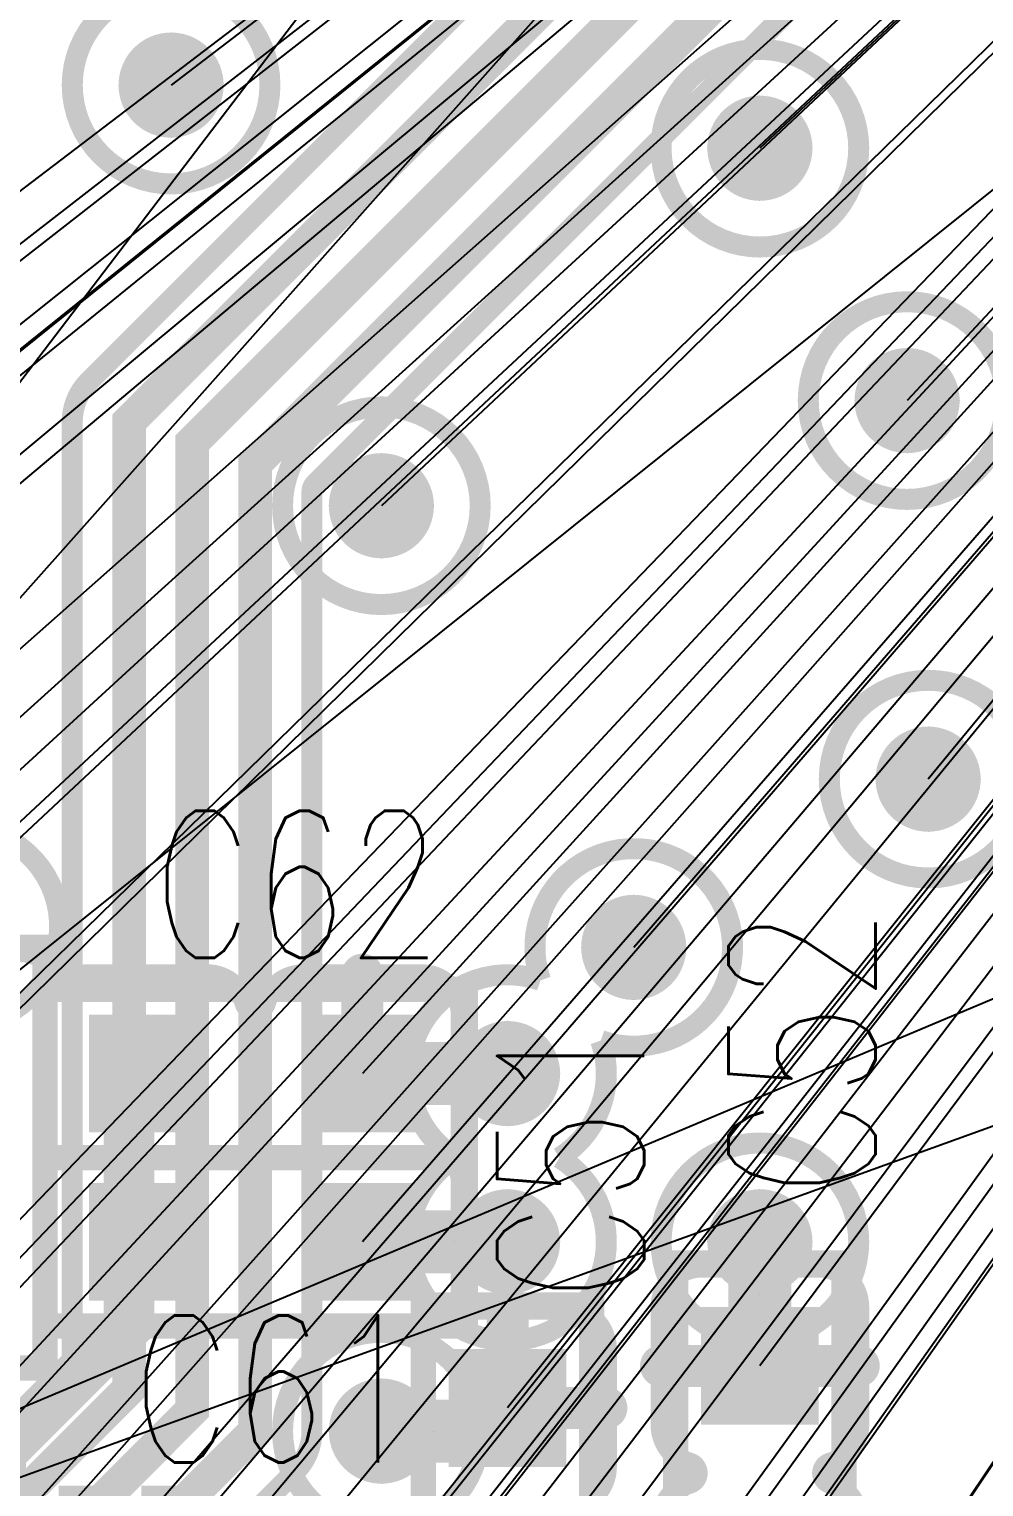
# Model space of a CAD drawing. Extents: x -1.33 to 3.2, y -3.63 to 2.02.
# Drawn here: x -0.6037 to -0.3768, y 0.6718 to 1.0183 of the extents above; entities that cross this region are included whole.
import ezdxf
from ezdxf.enums import TextEntityAlignment as Align

# ---------------------------------------------------------------- set-up
doc = ezdxf.new("R2010")
doc.units = 0
for name, pattern in [('SIG_0', [2, 1, 1]), ('SIG_38', [2, 1, 1]), ('SIG_39', [2, 1, 1]), ('SIG_41', [2, 1, 1]), ('SIG_52', [2, 1, 1]), ('SIG_58', [2, 1, 1])]:
    doc.linetypes.add(name, pattern=pattern)
for name, color, linetype in [('ATTRIBUTE_123', 255, 'CONTINUOUS'), ('DRIL_NPLTE_THRU_01', 16, 'CONTINUOUS'), ('DRIL_NPLTE_THRU_02', 106, 'CONTINUOUS'), ('DRIL_NPLTE_THRU_03', 255, 'CONTINUOUS'), ('DRIL_NPLTE_THRU_04', 176, 'CONTINUOUS'), ('DRIL_PLTE_THRU_01', 16, 'CONTINUOUS'), ('DRIL_PLTE_THRU_02', 106, 'CONTINUOUS'), ('DRIL_PLTE_THRU_03', 255, 'CONTINUOUS'), ('DRIL_PLTE_THRU_04', 176, 'CONTINUOUS'), ('DRIL_SYMBOL', 254, 'CONTINUOUS'), ('LINK_00', 254, 'CONTINUOUS'), ('PADS_BOT', 5, 'CONTINUOUS'), ('PADS_INNER', 1, 'CONTINUOUS'), ('PADS_TOP', 1, 'CONTINUOUS'), ('PART_NAME_123', 255, 'CONTINUOUS'), ('PART_TOP_2DLINE_123', 255, 'CONTINUOUS'), ('POUR_PADTHERM_01', 1, 'CONTINUOUS'), ('POUR_VIATHERM_01', 1, 'CONTINUOUS'), ('POUR_VIATHERM_02', 112, 'CONTINUOUS'), ('POUR_VIATHERM_04', 5, 'CONTINUOUS'), ('POUR_VOID_01', 1, 'CONTINUOUS'), ('POUR_VOID_03', 222, 'CONTINUOUS'), ('POUR_VOID_04', 5, 'CONTINUOUS'), ('TRACE_01', 1, 'CONTINUOUS'), ('TRACE_04', 5, 'CONTINUOUS'), ('VIAPTS', 34, 'CONTINUOUS')]:
    doc.layers.add(name, color=color, linetype=linetype)
doc.styles.add('W0$005', font='simplex', dxfattribs={"width": 0.75})

# ---------------------------------------------------------------- blocks, each defined once
blk = doc.blocks.new('POUR_VOID_691')
at = {"layer": 'POUR_VOID_01', "const_width": 0.005}
for points in [[(-17.574, -17.101), (-17.546, -17.101, -0.29089), (-17.5374, -17.10647, 0.429032), (-17.53396, -17.10761, -0.122815), (-17.5295, -17.1065), (-17.5015, -17.1065, -0.331681), (-17.4924, -17.11329, 0.745359), (-17.4876, -17.11329, -0.331681), (-17.4785, -17.1065), (-17.4505, -17.1065, -0.414214), (-17.441, -17.116), (-17.441, -17.144, -0.13165), (-17.44227, -17.14875, 0.267944), (-17.44227, -17.15125, -0.13165), (-17.441, -17.156), (-17.441, -17.1835, 0.414214), (-17.4385, -17.186), (-17.416, -17.186, -0.414214), (-17.4065, -17.1955), (-17.4065, -17.2235, -0.185978), (-17.40896, -17.22987, 0.760359), (-17.40638, -17.23394, -0.128679)], [(-17.39248, -17.23221, -0.205913), (-17.38671, -17.2274, 0.745359), (-17.38671, -17.2226, -0.331681), (-17.3935, -17.2135), (-17.3935, -17.1855, -0.414214), (-17.384, -17.176), (-17.356, -17.176, -0.414214), (-17.3465, -17.1855), (-17.3465, -17.2135, -0.331681), (-17.35329, -17.2226, 0.745359), (-17.35329, -17.2274, -0.331681), (-17.3465, -17.2365)]]:
    blk.add_lwpolyline(points, format="xyb", dxfattribs=at)
blk = doc.blocks.new('POUR_OUTLINE_677')
blk.add_blockref('POUR_VOID_691', (0, 0))
blk = doc.blocks.new('POUR_PADTHERM_815')
at = {"layer": 'POUR_PADTHERM_01', "const_width": 0.005}
for points in [[(-17.467, -17.1065), (-17.467, -17.116, 1), (-17.462, -17.116), (-17.462, -17.1065, 1), (-17.467, -17.1065)], [(-17.441, -17.1275), (-17.4645, -17.1275, 1), (-17.4645, -17.1325), (-17.441, -17.1325, 1), (-17.441, -17.1275)]]:
    blk.add_lwpolyline(points, format="xyb", dxfattribs=at)
blk = doc.blocks.new('POUR_VIATHERM_877')
at = {"layer": 'POUR_VIATHERM_01'}
for points in [[(-17.33, -17.0475), (-17.33, -17.0475)], [(-17.3425, -17.06), (-17.3425, -17.06)], [(-17.3175, -17.06), (-17.3175, -17.06)], [(-17.33, -17.0725), (-17.33, -17.0725)]]:
    blk.add_lwpolyline(points, dxfattribs=at)
blk = doc.blocks.new('POUR_VIATHERM_887')
at = {"layer": 'POUR_VIATHERM_01'}
for points in [[(-17.4, -17.0875), (-17.4, -17.0875)], [(-17.4125, -17.1), (-17.4125, -17.1)], [(-17.3875, -17.1), (-17.3875, -17.1)], [(-17.4, -17.1125), (-17.4, -17.1125)]]:
    blk.add_lwpolyline(points, dxfattribs=at)
blk = doc.blocks.new('POUR_PADTHERM_895')
at = {"layer": 'POUR_PADTHERM_01', "const_width": 0.005}
blk.add_lwpolyline([(-17.441, -17.1675), (-17.4645, -17.1675, 1), (-17.4645, -17.1725), (-17.441, -17.1725, 1), (-17.441, -17.1675)], format="xyb", dxfattribs=at)
blk = doc.blocks.new('POUR_VIATHERM_913')
at = {"layer": 'POUR_VIATHERM_01'}
for points in [[(-17.43, -17.1175), (-17.43, -17.1175)], [(-17.4425, -17.13), (-17.4425, -17.13)], [(-17.4175, -17.13), (-17.4175, -17.13)], [(-17.43, -17.1425), (-17.43, -17.1425)]]:
    blk.add_lwpolyline(points, dxfattribs=at)
blk = doc.blocks.new('POUR_VIATHERM_918')
at = {"layer": 'POUR_VIATHERM_01'}
for points in [[(-17.43, -17.1575), (-17.43, -17.1575)], [(-17.4425, -17.17), (-17.4425, -17.17)], [(-17.4175, -17.17), (-17.4175, -17.17)], [(-17.43, -17.1825), (-17.43, -17.1825)]]:
    blk.add_lwpolyline(points, dxfattribs=at)
blk = doc.blocks.new('POUR_PADTHERM_924')
at = {"layer": 'POUR_PADTHERM_01', "const_width": 0.005}
for points in [[(-17.3725, -17.176), (-17.3725, -17.1995, 1), (-17.3675, -17.1995), (-17.3675, -17.176, 1), (-17.3725, -17.176)], [(-17.3935, -17.202), (-17.384, -17.202, 1), (-17.384, -17.197), (-17.3935, -17.197, 1), (-17.3935, -17.202)], [(-17.3465, -17.197), (-17.356, -17.197, 1), (-17.356, -17.202), (-17.3465, -17.202, 1), (-17.3465, -17.197)]]:
    blk.add_lwpolyline(points, format="xyb", dxfattribs=at)
blk = doc.blocks.new('POUR_VIATHERM_925')
at = {"layer": 'POUR_VIATHERM_01'}
for points in [[(-17.37, -17.1575), (-17.37, -17.1575)], [(-17.3825, -17.17), (-17.3825, -17.17)], [(-17.3575, -17.17), (-17.3575, -17.17)]]:
    blk.add_lwpolyline(points, dxfattribs=at)
blk = doc.blocks.new('POUR_PADTHERM_958')
at = {"layer": 'POUR_PADTHERM_01', "const_width": 0.005}
for points in [[(-17.4325, -17.186), (-17.4325, -17.2095, 1), (-17.4275, -17.2095), (-17.4275, -17.186, 1), (-17.4325, -17.186)], [(-17.4065, -17.207), (-17.416, -17.207, 1), (-17.416, -17.212), (-17.4065, -17.212, 1), (-17.4065, -17.207)]]:
    blk.add_lwpolyline(points, format="xyb", dxfattribs=at)
blk = doc.blocks.new('POUR_VIATHERM_989')
at = {"layer": 'POUR_VIATHERM_01'}
for points in [[(-17.37, -16.8975), (-17.37, -16.8975)], [(-17.3825, -16.91), (-17.3825, -16.91)], [(-17.3575, -16.91), (-17.3575, -16.91)], [(-17.37, -16.9225), (-17.37, -16.9225)]]:
    blk.add_lwpolyline(points, dxfattribs=at)
blk = doc.blocks.new('POUR_VIATHERM_1004')
at = {"layer": 'POUR_VIATHERM_01'}
for points in [[(-17.335, -16.9575), (-17.335, -16.9575)], [(-17.3475, -16.97), (-17.3475, -16.97)], [(-17.3225, -16.97), (-17.3225, -16.97)], [(-17.335, -16.9825), (-17.335, -16.9825)]]:
    blk.add_lwpolyline(points, dxfattribs=at)
blk = doc.blocks.new('POUR_VIATHERM_1069')
at = {"layer": 'POUR_VIATHERM_01'}
for points in [[(-17.46, -16.9825), (-17.46, -16.9825)], [(-17.4725, -16.995), (-17.4725, -16.995)], [(-17.4475, -16.995), (-17.4475, -16.995)], [(-17.46, -17.0075), (-17.46, -17.0075)]]:
    blk.add_lwpolyline(points, dxfattribs=at)
blk = doc.blocks.new('POUR_VIATHERM_1376')
at = {"layer": 'POUR_VIATHERM_01'}
for points in [[(-17.51, -16.8825), (-17.51, -16.8825)], [(-17.5225, -16.895), (-17.5225, -16.895)], [(-17.4975, -16.895), (-17.4975, -16.895)], [(-17.51, -16.9075), (-17.51, -16.9075)]]:
    blk.add_lwpolyline(points, dxfattribs=at)
blk = doc.blocks.new('POUR_HEADER_0')
for name in ['POUR_OUTLINE_677', 'POUR_VIATHERM_1376', 'POUR_VIATHERM_989', 'POUR_VIATHERM_1004', 'POUR_VIATHERM_1069', 'POUR_VIATHERM_877', 'POUR_VIATHERM_887', 'POUR_PADTHERM_815', 'POUR_VIATHERM_913', 'POUR_VIATHERM_918', 'POUR_VIATHERM_925', 'POUR_PADTHERM_895', 'POUR_PADTHERM_924', 'POUR_PADTHERM_958']:
    blk.add_blockref(name, (18, 18))
blk = doc.blocks.new('POUR_VOID_12')
at = {"layer": 'POUR_VOID_04', "const_width": 0.005}
for points in [[(-17.33545, -16.84955), (-17.47577, -16.98986, 0.198912), (-17.4765, -16.99163), (-17.4765, -17.215, -0.198912), (-17.48045, -17.22455), (-17.54077, -17.28486, 0.198912), (-17.5415, -17.28663), (-17.5415, -17.375, -0.198912), (-17.54545, -17.38455), (-17.59577, -17.43486, 0.198912)], [(-17.54817, -17.20775, 0.714515), (-17.54392, -17.20983), (-17.53423, -17.20014, 0.198912), (-17.5335, -17.19837), (-17.5335, -16.975, -0.198912), (-17.52955, -16.96545), (-17.40923, -16.84514, 0.198912), (-17.4085, -16.84337), (-17.4085, -16.77279, 0.529202), (-17.41192, -16.77046, -0.319036), (-17.43666, -16.76437, 0.218159), (-17.43855, -16.7635), (-17.45337, -16.7635, 0.198912), (-17.45514, -16.76423), (-17.46545, -16.77455, -0.198912), (-17.475, -16.7785), (-17.60645, -16.7785, 0.218159)]]:
    blk.add_lwpolyline(points, format="xyb", dxfattribs=at)
blk = doc.blocks.new('POUR_OUTLINE_4')
blk.add_blockref('POUR_VOID_12', (0, 0))
blk = doc.blocks.new('POUR_VIATHERM_192')
at = {"layer": 'POUR_VIATHERM_04'}
for points in [[(-17.33, -17.0475), (-17.33, -17.0475)], [(-17.3425, -17.06), (-17.3425, -17.06)], [(-17.3175, -17.06), (-17.3175, -17.06)], [(-17.33, -17.0725), (-17.33, -17.0725)]]:
    blk.add_lwpolyline(points, dxfattribs=at)
blk = doc.blocks.new('POUR_VIATHERM_199')
at = {"layer": 'POUR_VIATHERM_04'}
for points in [[(-17.4, -17.0875), (-17.4, -17.0875)], [(-17.4125, -17.1), (-17.4125, -17.1)], [(-17.3875, -17.1), (-17.3875, -17.1)], [(-17.4, -17.1125), (-17.4, -17.1125)]]:
    blk.add_lwpolyline(points, dxfattribs=at)
blk = doc.blocks.new('POUR_VIATHERM_211')
at = {"layer": 'POUR_VIATHERM_04'}
for points in [[(-17.43, -17.1175), (-17.43, -17.1175)], [(-17.4425, -17.13), (-17.4425, -17.13)], [(-17.4175, -17.13), (-17.4175, -17.13)], [(-17.43, -17.1425), (-17.43, -17.1425)]]:
    blk.add_lwpolyline(points, dxfattribs=at)
blk = doc.blocks.new('POUR_VIATHERM_216')
at = {"layer": 'POUR_VIATHERM_04'}
for points in [[(-17.43, -17.1575), (-17.43, -17.1575)], [(-17.4425, -17.17), (-17.4425, -17.17)], [(-17.4175, -17.17), (-17.4175, -17.17)], [(-17.43, -17.1825), (-17.43, -17.1825)]]:
    blk.add_lwpolyline(points, dxfattribs=at)
blk = doc.blocks.new('POUR_VIATHERM_222')
at = {"layer": 'POUR_VIATHERM_04'}
for points in [[(-17.37, -17.1575), (-17.37, -17.1575)], [(-17.3825, -17.17), (-17.3825, -17.17)], [(-17.3575, -17.17), (-17.3575, -17.17)], [(-17.37, -17.1825), (-17.37, -17.1825)]]:
    blk.add_lwpolyline(points, dxfattribs=at)
blk = doc.blocks.new('POUR_VIATHERM_244')
at = {"layer": 'POUR_VIATHERM_04'}
for points in [[(-17.46, -17.2025), (-17.46, -17.2025)], [(-17.4725, -17.215), (-17.4725, -17.215)], [(-17.4475, -17.215), (-17.4475, -17.215)], [(-17.46, -17.2275), (-17.46, -17.2275)]]:
    blk.add_lwpolyline(points, dxfattribs=at)
blk = doc.blocks.new('POUR_VIATHERM_273')
at = {"layer": 'POUR_VIATHERM_04'}
for points in [[(-17.37, -16.8975), (-17.37, -16.8975)], [(-17.3825, -16.91), (-17.3825, -16.91)], [(-17.3575, -16.91), (-17.3575, -16.91)], [(-17.37, -16.9225), (-17.37, -16.9225)]]:
    blk.add_lwpolyline(points, dxfattribs=at)
blk = doc.blocks.new('POUR_VIATHERM_289')
at = {"layer": 'POUR_VIATHERM_04'}
for points in [[(-17.335, -16.9575), (-17.335, -16.9575)], [(-17.3475, -16.97), (-17.3475, -16.97)], [(-17.3225, -16.97), (-17.3225, -16.97)], [(-17.335, -16.9825), (-17.335, -16.9825)]]:
    blk.add_lwpolyline(points, dxfattribs=at)
blk = doc.blocks.new('POUR_VIATHERM_354')
at = {"layer": 'POUR_VIATHERM_04'}
for points in [[(-17.46, -16.9825), (-17.46, -16.9825)], [(-17.4725, -16.995), (-17.4725, -16.995)], [(-17.4475, -16.995), (-17.4475, -16.995)], [(-17.46, -17.0075), (-17.46, -17.0075)]]:
    blk.add_lwpolyline(points, dxfattribs=at)
blk = doc.blocks.new('POUR_VIATHERM_661')
at = {"layer": 'POUR_VIATHERM_04'}
for points in [[(-17.51, -16.8825), (-17.51, -16.8825)], [(-17.5225, -16.895), (-17.5225, -16.895)], [(-17.4975, -16.895), (-17.4975, -16.895)], [(-17.51, -16.9075), (-17.51, -16.9075)]]:
    blk.add_lwpolyline(points, dxfattribs=at)
blk = doc.blocks.new('POUR_HEADER_1')
for name in ['POUR_OUTLINE_4', 'POUR_VIATHERM_661', 'POUR_VIATHERM_273', 'POUR_VIATHERM_289', 'POUR_VIATHERM_354', 'POUR_VIATHERM_192', 'POUR_VIATHERM_199', 'POUR_VIATHERM_211', 'POUR_VIATHERM_216', 'POUR_VIATHERM_222', 'POUR_VIATHERM_244']:
    blk.add_blockref(name, (18, 18))
blk = doc.blocks.new('POUR_VIATHERM_2132')
at = {"layer": 'POUR_VIATHERM_02'}
for points in [[(-17.33, -17.0475), (-17.33, -17.0475)], [(-17.3425, -17.06), (-17.3425, -17.06)], [(-17.3175, -17.06), (-17.3175, -17.06)], [(-17.33, -17.0725), (-17.33, -17.0725)]]:
    blk.add_lwpolyline(points, dxfattribs=at)
blk = doc.blocks.new('POUR_VIATHERM_2139')
at = {"layer": 'POUR_VIATHERM_02'}
for points in [[(-17.4, -17.0875), (-17.4, -17.0875)], [(-17.4125, -17.1), (-17.4125, -17.1)], [(-17.3875, -17.1), (-17.3875, -17.1)], [(-17.4, -17.1125), (-17.4, -17.1125)]]:
    blk.add_lwpolyline(points, dxfattribs=at)
blk = doc.blocks.new('POUR_VIATHERM_2151')
at = {"layer": 'POUR_VIATHERM_02'}
for points in [[(-17.43, -17.1175), (-17.43, -17.1175)], [(-17.4425, -17.13), (-17.4425, -17.13)], [(-17.4175, -17.13), (-17.4175, -17.13)], [(-17.43, -17.1425), (-17.43, -17.1425)]]:
    blk.add_lwpolyline(points, dxfattribs=at)
blk = doc.blocks.new('POUR_VIATHERM_2156')
at = {"layer": 'POUR_VIATHERM_02'}
for points in [[(-17.43, -17.1575), (-17.43, -17.1575)], [(-17.4425, -17.17), (-17.4425, -17.17)], [(-17.4175, -17.17), (-17.4175, -17.17)], [(-17.43, -17.1825), (-17.43, -17.1825)]]:
    blk.add_lwpolyline(points, dxfattribs=at)
blk = doc.blocks.new('POUR_VIATHERM_2162')
at = {"layer": 'POUR_VIATHERM_02'}
for points in [[(-17.37, -17.1575), (-17.37, -17.1575)], [(-17.3825, -17.17), (-17.3825, -17.17)], [(-17.3575, -17.17), (-17.3575, -17.17)], [(-17.37, -17.1825), (-17.37, -17.1825)]]:
    blk.add_lwpolyline(points, dxfattribs=at)
blk = doc.blocks.new('POUR_VIATHERM_2185')
at = {"layer": 'POUR_VIATHERM_02'}
for points in [[(-17.46, -17.2025), (-17.46, -17.2025)], [(-17.4725, -17.215), (-17.4725, -17.215)], [(-17.4475, -17.215), (-17.4475, -17.215)], [(-17.46, -17.2275), (-17.46, -17.2275)]]:
    blk.add_lwpolyline(points, dxfattribs=at)
blk = doc.blocks.new('POUR_VIATHERM_2214')
at = {"layer": 'POUR_VIATHERM_02'}
for points in [[(-17.37, -16.8975), (-17.37, -16.8975)], [(-17.3825, -16.91), (-17.3825, -16.91)], [(-17.3575, -16.91), (-17.3575, -16.91)], [(-17.37, -16.9225), (-17.37, -16.9225)]]:
    blk.add_lwpolyline(points, dxfattribs=at)
blk = doc.blocks.new('POUR_VIATHERM_2230')
at = {"layer": 'POUR_VIATHERM_02'}
for points in [[(-17.335, -16.9575), (-17.335, -16.9575)], [(-17.3475, -16.97), (-17.3475, -16.97)], [(-17.3225, -16.97), (-17.3225, -16.97)], [(-17.335, -16.9825), (-17.335, -16.9825)]]:
    blk.add_lwpolyline(points, dxfattribs=at)
blk = doc.blocks.new('POUR_VIATHERM_2295')
at = {"layer": 'POUR_VIATHERM_02'}
for points in [[(-17.46, -16.9825), (-17.46, -16.9825)], [(-17.4725, -16.995), (-17.4725, -16.995)], [(-17.4475, -16.995), (-17.4475, -16.995)], [(-17.46, -17.0075), (-17.46, -17.0075)]]:
    blk.add_lwpolyline(points, dxfattribs=at)
blk = doc.blocks.new('POUR_VIATHERM_2599')
at = {"layer": 'POUR_VIATHERM_02'}
for points in [[(-17.51, -16.8825), (-17.51, -16.8825)], [(-17.5225, -16.895), (-17.5225, -16.895)], [(-17.4975, -16.895), (-17.4975, -16.895)], [(-17.51, -16.9075), (-17.51, -16.9075)]]:
    blk.add_lwpolyline(points, dxfattribs=at)
blk = doc.blocks.new('POUR_HEADER_2')
for name in ['POUR_VIATHERM_2599', 'POUR_VIATHERM_2214', 'POUR_VIATHERM_2230', 'POUR_VIATHERM_2295', 'POUR_VIATHERM_2132', 'POUR_VIATHERM_2139', 'POUR_VIATHERM_2151', 'POUR_VIATHERM_2156', 'POUR_VIATHERM_2162', 'POUR_VIATHERM_2185']:
    blk.add_blockref(name, (18, 18))
blk = doc.blocks.new('POUR_VOID_1879')
at = {"layer": 'POUR_VOID_03', "const_width": 0.005}
blk.add_lwpolyline([(-17.5335, -16.895, 1), (-17.4865, -16.895, 1)], format="xyb", close=True, dxfattribs=at)
blk = doc.blocks.new('POUR_VOID_1874')
at = {"layer": 'POUR_VOID_03', "const_width": 0.005}
blk.add_lwpolyline([(-17.58, -17.08266, -3.525319), (-17.58, -17.10734, -3.525319)], format="xyb", close=True, dxfattribs=at)
blk = doc.blocks.new('POUR_VOID_1789')
at = {"layer": 'POUR_VOID_03', "const_width": 0.005}
blk.add_lwpolyline([(-17.4835, -16.995, 1), (-17.4365, -16.995, 1)], format="xyb", close=True, dxfattribs=at)
blk = doc.blocks.new('POUR_VOID_1784')
at = {"layer": 'POUR_VOID_03', "const_width": 0.005}
blk.add_lwpolyline([(-17.3935, -16.91, 1), (-17.3465, -16.91, 1)], format="xyb", close=True, dxfattribs=at)
blk = doc.blocks.new('POUR_VOID_1783')
at = {"layer": 'POUR_VOID_03', "const_width": 0.005}
blk.add_lwpolyline([(-17.42215, -17.10785, -4.421656), (-17.40785, -17.12215, -0.353331), (-17.41766, -17.15, -3.525319), (-17.44234, -17.15, -0.899137)], format="xyb", close=True, dxfattribs=at)
blk = doc.blocks.new('POUR_VOID_1782')
at = {"layer": 'POUR_VOID_03', "const_width": 0.005}
blk.add_lwpolyline([(-17.4835, -17.215, 1), (-17.4365, -17.215, 1)], format="xyb", close=True, dxfattribs=at)
blk = doc.blocks.new('POUR_VOID_1763')
at = {"layer": 'POUR_VOID_03', "const_width": 0.005}
blk.add_lwpolyline([(-17.3585, -16.97, 1), (-17.3115, -16.97, 1)], format="xyb", close=True, dxfattribs=at)
blk = doc.blocks.new('POUR_VOID_1762')
at = {"layer": 'POUR_VOID_03', "const_width": 0.005}
blk.add_lwpolyline([(-17.3535, -17.06, 1), (-17.3065, -17.06, 1)], format="xyb", close=True, dxfattribs=at)
blk = doc.blocks.new('POUR_VOID_1761')
at = {"layer": 'POUR_VOID_03', "const_width": 0.005}
blk.add_lwpolyline([(-17.3935, -17.17, 1), (-17.3465, -17.17, 1)], format="xyb", close=True, dxfattribs=at)
blk = doc.blocks.new('POUR_OUTLINE_1392')
for name in ['POUR_VOID_1879', 'POUR_VOID_1784', 'POUR_VOID_1763', 'POUR_VOID_1789', 'POUR_VOID_1762', 'POUR_VOID_1874', 'POUR_VOID_1783', 'POUR_VOID_1761', 'POUR_VOID_1782']:
    blk.add_blockref(name, (0, 0))
blk = doc.blocks.new('POUR_HEADER_3')
blk.add_blockref('POUR_OUTLINE_1392', (18, 15.915))
blk = doc.blocks.new('SMOOTH_0$006')
at = {"const_width": 0.003}
blk.add_lwpolyline([(-0.0015, 0, 1), (0.0015, 0, 1)], format="xyb", close=True, dxfattribs=at)
blk = doc.blocks.new('PART_BODY_TOP_24')
at = {"layer": 'PART_TOP_2DLINE_123', "const_width": 0.006}
blk.add_lwpolyline([(-0.05, -0.02), (0.05, -0.02), (0.05, 0.02), (-0.05, 0.02)], close=True, dxfattribs=at)
at = {"layer": 'PART_TOP_2DLINE_123'}
for p in [(-0.05, 0.02), (0.05, 0.02), (-0.05, -0.02), (0.05, -0.02)]:
    blk.add_blockref('SMOOTH_0$006', p, dxfattribs=at)
blk = doc.blocks.new('DRIL_HOLE_0')
blk.add_lwpolyline([(0, 0, 1), (0, 0, 1)], format="xyb", close=True)
blk = doc.blocks.new('PAD_10')
blk.add_lwpolyline([(0, 0, 1), (0, 0, 1)], format="xyb", close=True)
blk = doc.blocks.new('PAD_12')
at = {"const_width": 0.028}
blk.add_lwpolyline([(-0.014, 0), (0.014, 0)], dxfattribs=at)
blk = doc.blocks.new('STK_TOP_8')
at = {"layer": 'DRIL_PLTE_THRU_01'}
blk.add_blockref('DRIL_HOLE_0', (0, 0), dxfattribs=at)
at = {"layer": 'DRIL_PLTE_THRU_02'}
blk.add_blockref('DRIL_HOLE_0', (0, 0), dxfattribs=at)
at = {"layer": 'DRIL_PLTE_THRU_03'}
blk.add_blockref('DRIL_HOLE_0', (0, 0), dxfattribs=at)
at = {"layer": 'DRIL_PLTE_THRU_04'}
blk.add_blockref('DRIL_HOLE_0', (0, 0), dxfattribs=at)
at = {"layer": 'PADS_BOT'}
blk.add_blockref('PAD_10', (0, 0), dxfattribs=at)
at = {"layer": 'PADS_INNER'}
blk.add_blockref('PAD_10', (0, 0), dxfattribs=at)
at = {"layer": 'PADS_TOP'}
blk.add_blockref('PAD_12', (0, 0), dxfattribs=at)
blk = doc.blocks.new('SYM_TOP_6')
for name, p in [('PART_BODY_TOP_24', (0, 0)), ('STK_TOP_8', (-0.0255, 0)), ('STK_TOP_8', (0.0255, 0))]:
    blk.add_blockref(name, p)
blk = doc.blocks.new('PART_TOP_44')
blk.add_blockref('SYM_TOP_6', (0, 0))
at = {"layer": 'PART_NAME_123', "style": 'W0$005', "width": 0.75}
blk.add_text('C44', height=0.035, dxfattribs=at).set_placement((0.095, 0.005), align=Align.MIDDLE_CENTER)
blk = doc.blocks.new('PART_TOP_52')
blk.add_blockref('SYM_TOP_6', (0, 0))
at = {"layer": 'PART_NAME_123', "style": 'W0$005', "width": 0.75}
blk.add_text('C51', height=0.035, dxfattribs=at).set_placement((0.085, -0.015), align=Align.MIDDLE_CENTER)
blk = doc.blocks.new('PART_TOP_53')
blk.add_blockref('SYM_TOP_6', (0, 0))
at = {"layer": 'PART_NAME_123', "style": 'W0$005', "width": 0.75}
blk.add_text('C52', height=0.035, dxfattribs=at).set_placement((0.1, -0.01), align=Align.MIDDLE_CENTER)
blk = doc.blocks.new('PART_TOP_63')
blk.add_blockref('SYM_TOP_6', (0, 0))
at = {"layer": 'PART_NAME_123', "style": 'W0$005', "width": 0.75}
blk.add_text('C61', height=0.035, dxfattribs=at).set_placement((0.005, -0.035), align=Align.MIDDLE_CENTER)
blk = doc.blocks.new('PART_TOP_64')
blk.add_blockref('SYM_TOP_6', (0, 0))
at = {"layer": 'PART_NAME_123', "style": 'W0$005', "width": 0.75}
blk.add_text('C62', height=0.035, dxfattribs=at).set_placement((0.01, 0.045), align=Align.MIDDLE_CENTER)
blk = doc.blocks.new('PART_BODY_TOP_28')
at = {"layer": 'PART_TOP_2DLINE_123', "const_width": 0.006}
for points in [[(-0.08, 0.1), (-0.1, 0.08)], [(0.08, 0.1), (0.1, 0.08)], [(-0.1, -0.08), (-0.08, -0.1)], [(0.08, -0.1), (0.1, -0.08)]]:
    blk.add_lwpolyline(points, dxfattribs=at)
at = {"layer": 'PART_TOP_2DLINE_123'}
for p in [(-0.08, 0.1), (0.08, 0.1), (-0.1, 0.08), (0.1, 0.08), (-0.1, -0.08), (0.1, -0.08), (-0.08, -0.1), (0.08, -0.1)]:
    blk.add_blockref('SMOOTH_0$006', p, dxfattribs=at)
blk = doc.blocks.new('PAD_20')
at = {"const_width": 0.012}
blk.add_lwpolyline([(-0.0135, 0), (0.0135, 0)], dxfattribs=at)
blk = doc.blocks.new('STK_TOP_15')
at = {"layer": 'DRIL_NPLTE_THRU_01'}
blk.add_blockref('DRIL_HOLE_0', (0, 0), dxfattribs=at)
at = {"layer": 'DRIL_NPLTE_THRU_02'}
blk.add_blockref('DRIL_HOLE_0', (0, 0), dxfattribs=at)
at = {"layer": 'DRIL_NPLTE_THRU_03'}
blk.add_blockref('DRIL_HOLE_0', (0, 0), dxfattribs=at)
at = {"layer": 'DRIL_NPLTE_THRU_04'}
blk.add_blockref('DRIL_HOLE_0', (0, 0), dxfattribs=at)
at = {"layer": 'PADS_BOT'}
blk.add_blockref('PAD_10', (0, 0), dxfattribs=at)
at = {"layer": 'PADS_INNER'}
blk.add_blockref('PAD_10', (0, 0), dxfattribs=at)
at = {"layer": 'PADS_TOP'}
blk.add_blockref('PAD_20', (0, 0), dxfattribs=at)
blk = doc.blocks.new('STK_TOP_14')
at = {"layer": 'DRIL_NPLTE_THRU_01'}
blk.add_blockref('DRIL_HOLE_0', (0, 0), dxfattribs=at)
at = {"layer": 'DRIL_NPLTE_THRU_02'}
blk.add_blockref('DRIL_HOLE_0', (0, 0), dxfattribs=at)
at = {"layer": 'DRIL_NPLTE_THRU_03'}
blk.add_blockref('DRIL_HOLE_0', (0, 0), dxfattribs=at)
at = {"layer": 'DRIL_NPLTE_THRU_04'}
blk.add_blockref('DRIL_HOLE_0', (0, 0), dxfattribs=at)
at = {"layer": 'PADS_BOT'}
blk.add_blockref('PAD_10', (0, 0), dxfattribs=at)
at = {"layer": 'PADS_INNER'}
blk.add_blockref('PAD_10', (0, 0), dxfattribs=at)
at = {"layer": 'PADS_TOP', "rotation": 90}
blk.add_blockref('PAD_20', (0, 0), dxfattribs=at)
blk = doc.blocks.new('STK_TOP_16')
at = {"layer": 'DRIL_NPLTE_THRU_01'}
blk.add_blockref('DRIL_HOLE_0', (0, 0), dxfattribs=at)
at = {"layer": 'DRIL_NPLTE_THRU_02'}
blk.add_blockref('DRIL_HOLE_0', (0, 0), dxfattribs=at)
at = {"layer": 'DRIL_NPLTE_THRU_03'}
blk.add_blockref('DRIL_HOLE_0', (0, 0), dxfattribs=at)
at = {"layer": 'DRIL_NPLTE_THRU_04'}
blk.add_blockref('DRIL_HOLE_0', (0, 0), dxfattribs=at)
at = {"layer": 'PADS_BOT'}
blk.add_blockref('PAD_10', (0, 0), dxfattribs=at)
at = {"layer": 'PADS_INNER'}
blk.add_blockref('PAD_10', (0, 0), dxfattribs=at)
at = {"layer": 'PADS_TOP'}
blk.add_blockref('PAD_20', (0, 0), dxfattribs=at)
blk = doc.blocks.new('PAD_22')
at = {"const_width": 0.12795}
blk.add_lwpolyline([(-0.06398, 0), (0.06398, 0)], dxfattribs=at)
blk = doc.blocks.new('STK_TOP_17')
at = {"layer": 'DRIL_NPLTE_THRU_01'}
blk.add_blockref('DRIL_HOLE_0', (0, 0), dxfattribs=at)
at = {"layer": 'DRIL_NPLTE_THRU_02'}
blk.add_blockref('DRIL_HOLE_0', (0, 0), dxfattribs=at)
at = {"layer": 'DRIL_NPLTE_THRU_03'}
blk.add_blockref('DRIL_HOLE_0', (0, 0), dxfattribs=at)
at = {"layer": 'DRIL_NPLTE_THRU_04'}
blk.add_blockref('DRIL_HOLE_0', (0, 0), dxfattribs=at)
at = {"layer": 'PADS_BOT'}
blk.add_blockref('PAD_10', (0, 0), dxfattribs=at)
at = {"layer": 'PADS_INNER'}
blk.add_blockref('PAD_10', (0, 0), dxfattribs=at)
at = {"layer": 'PADS_TOP'}
blk.add_blockref('PAD_22', (0, 0), dxfattribs=at)
blk = doc.blocks.new('SYM_TOP_10')
for name, p in [('STK_TOP_14', (-0.06892, 0.0985)), ('STK_TOP_14', (-0.04923, 0.0985)), ('STK_TOP_14', (-0.02954, 0.0985)), ('STK_TOP_14', (-0.00985, 0.0985)), ('STK_TOP_14', (0.00984, 0.0985)), ('STK_TOP_14', (0.02953, 0.0985)), ('STK_TOP_14', (0.04922, 0.0985)), ('STK_TOP_14', (0.06891, 0.0985)), ('PART_BODY_TOP_28', (0, 0)), ('STK_TOP_15', (-0.0985, 0.06891)), ('STK_TOP_16', (0.0985, 0.06891)), ('STK_TOP_17', (0, 0)), ('STK_TOP_15', (-0.0985, 0.04922)), ('STK_TOP_16', (0.0985, 0.04922)), ('STK_TOP_15', (-0.0985, 0.02953)), ('STK_TOP_16', (0.0985, 0.02953)), ('STK_TOP_15', (-0.0985, 0.00984)), ('STK_TOP_16', (0.0985, 0.00984)), ('STK_TOP_15', (-0.0985, -0.00985)), ('STK_TOP_16', (0.0985, -0.00985)), ('STK_TOP_15', (-0.0985, -0.02954)), ('STK_TOP_16', (0.0985, -0.02954)), ('STK_TOP_15', (-0.0985, -0.04923)), ('STK_TOP_16', (0.0985, -0.04923)), ('STK_TOP_15', (-0.0985, -0.06892)), ('STK_TOP_16', (0.0985, -0.06892)), ('STK_TOP_14', (-0.06892, -0.0985)), ('STK_TOP_14', (-0.04923, -0.0985)), ('STK_TOP_14', (-0.02954, -0.0985)), ('STK_TOP_14', (-0.00985, -0.0985)), ('STK_TOP_14', (0.00984, -0.0985)), ('STK_TOP_14', (0.02953, -0.0985)), ('STK_TOP_14', (0.04922, -0.0985)), ('STK_TOP_14', (0.06891, -0.0985))]:
    blk.add_blockref(name, p)
blk = doc.blocks.new('PART_TOP_131')
blk.add_blockref('SYM_TOP_10', (0, 0))
at = {"layer": 'ATTRIBUTE_123', "style": 'W0$005', "width": 0.75}
blk.add_text('o', height=0.035, rotation=-90, dxfattribs=at).set_placement((-0.12, 0.085), align=Align.MIDDLE_CENTER)
at = {"layer": 'PART_NAME_123', "style": 'W0$005', "width": 0.75}
blk.add_text('U8', height=0.035, rotation=-90, dxfattribs=at).set_placement((0.105, 0.12), align=Align.MIDDLE_CENTER)
blk = doc.blocks.new('SMOOTH_0$015')
at = {"const_width": 0.0075}
blk.add_lwpolyline([(-0.00375, 0, 1), (0.00375, 0, 1)], format="xyb", close=True, dxfattribs=at)
blk = doc.blocks.new('SMOOTH_0$008')
at = {"const_width": 0.004}
blk.add_lwpolyline([(-0.002, 0, 1), (0.002, 0, 1)], format="xyb", close=True, dxfattribs=at)
blk = doc.blocks.new('SMOOTH_0$012')
at = {"const_width": 0.006}
blk.add_lwpolyline([(-0.003, 0, 1), (0.003, 0, 1)], format="xyb", close=True, dxfattribs=at)
blk = doc.blocks.new('DRIL_SYMBOL_0$012')
at = {"layer": 'DRIL_SYMBOL', "const_width": 0.002}
for points in [[(0, -0.01), (0, 0.01)], [(-0.01, 0), (0.01, 0)]]:
    blk.add_lwpolyline(points, dxfattribs=at)
blk = doc.blocks.new('DRIL_HOLE_0$012')
at = {"const_width": 0.006}
blk.add_lwpolyline([(-0.003, 0, 1), (0.003, 0, 1)], format="xyb", close=True, dxfattribs=at)
blk.add_blockref('DRIL_SYMBOL_0$012', (0, 0))
blk = doc.blocks.new('PAD_66')
at = {"const_width": 0.0125}
blk.add_lwpolyline([(0, -0.00625, 1), (0, 0.00625, 1)], format="xyb", close=True, dxfattribs=at)
blk = doc.blocks.new('STK_TOP_3')
at = {"layer": 'DRIL_PLTE_THRU_01'}
blk.add_blockref('DRIL_HOLE_0$012', (0, 0), dxfattribs=at)
at = {"layer": 'DRIL_PLTE_THRU_02'}
blk.add_blockref('DRIL_HOLE_0$012', (0, 0), dxfattribs=at)
at = {"layer": 'DRIL_PLTE_THRU_03'}
blk.add_blockref('DRIL_HOLE_0$012', (0, 0), dxfattribs=at)
at = {"layer": 'DRIL_PLTE_THRU_04'}
blk.add_blockref('DRIL_HOLE_0$012', (0, 0), dxfattribs=at)
at = {"layer": 'PADS_BOT'}
blk.add_blockref('PAD_66', (0, 0), dxfattribs=at)
at = {"layer": 'PADS_INNER'}
blk.add_blockref('PAD_66', (0, 0), dxfattribs=at)
at = {"layer": 'PADS_TOP'}
blk.add_blockref('PAD_66', (0, 0), dxfattribs=at)
blk = doc.blocks.new('SYM_TOP_1')
blk.add_blockref('STK_TOP_3', (0, 0))

msp = doc.modelspace()

# ---------------------------------------------------------------- linework, layer by layer
at = {"layer": 'LINK_00', "linetype": 'SIG_0'}
for q in [(-1.065, 0.535), (-1.065, -0.065), (-1.065, 0.05), (-1.065, 0.15), (-1.065, 0.63), (-1.065, 0.245), (-1.065, 0.335), (-1.065, 0.44), (-1.025, 0.605), (-1.02, 0), (-0.975, 0.675), (-0.975, 0.08), (-0.9745, 0.18), (-0.9745, 0.125), (-0.965, 0.34), (-0.965, -0.065), (-0.94, 0.6295), (-0.91579, 0.41374), (-0.905, 0.005), (-0.885, 0.125), (-0.865, 0.33), (-0.85, 0.655), (-0.845, 0.24), (-0.84, 0.7855), (-0.84, 0.4345), (-0.835, 0.07), (-0.825, 0.005), (-0.825, 0.225), (-0.81, 0.655), (-0.8, 0.7855), (-0.8, 0.4345), (-0.785, 0.155), (-0.755, 0.815), (-0.75, 0.3395), (-0.74, 0.705), (-0.7205, 0.235), (-0.705, 0.3395), (-0.69, 0.61), (-0.66, 0.7755), (-0.66, 0.905), (-0.62, 0.7755), (-0.57, 1.005), (-0.5245, 0.77), (-0.5245, 0.73), (-0.52, 0.905), (-0.52, 0.46), (-0.49, 0.6905), (-0.46, 0.8), (-0.43, 0.99), (-0.43, 0.7005), (-0.395, 0.93), (-0.39, 0.84)]:
    msp.add_line((0.28, 1.655), q, dxfattribs=at)
at = {"layer": 'LINK_00', "linetype": 'SIG_52'}
for q in [(-0.11, 1.585), (-0.035, 1.525), (0.64, 1.215), (0.85, 1.2), (-0.25, 1.08)]:
    msp.add_line((-0.88, 0.575), q, dxfattribs=at)
at = {"layer": 'TRACE_01', "linetype": 'SIG_0', "const_width": 0.015}
for points in [[(-0.5245, 0.77), (-0.49, 0.77)], [(-0.5245, 0.73), (-0.49, 0.73)], [(-0.43, 0.7005), (-0.43, 0.73)], [(-0.52, 0.685), (-0.49, 0.685), (-0.49, 0.6905)]]:
    msp.add_lwpolyline(points, dxfattribs=at)
at = {"layer": 'TRACE_01', "linetype": 'SIG_58', "const_width": 0.012}
for points in [[(-0.58, 0.73), (-0.58, 0.7655), (-0.5755, 0.77)], [(-0.61046, 0.6585), (-0.61046, 0.68), (-0.58, 0.71046), (-0.58, 0.73)], [(-0.58, 0.73), (-0.5755, 0.73)]]:
    msp.add_lwpolyline(points, dxfattribs=at)
at = {"layer": 'TRACE_04', "linetype": 'SIG_38', "const_width": 0.008}
msp.add_lwpolyline([(-0.705, 0.425), (-0.705, 0.46), (-0.665, 0.5), (-0.665, 0.57), (-0.635, 0.6), (-0.635, 0.62), (-0.565, 0.69), (-0.565, 0.92), (-0.43, 1.055), (-0.43, 1.235)], dxfattribs=at)
at = {"layer": 'TRACE_04', "linetype": 'SIG_39', "const_width": 0.008}
msp.add_lwpolyline([(-0.74, 0.425), (-0.74, 0.52), (-0.655, 0.605), (-0.655, 0.62), (-0.58, 0.695), (-0.58, 0.925), (-0.455, 1.05), (-0.455, 1.18)], dxfattribs=at)
at = {"layer": 'TRACE_04', "linetype": 'SIG_41', "const_width": 0.008}
msp.add_lwpolyline([(-0.67, 0.425), (-0.67, 0.47), (-0.615, 0.525), (-0.615, 0.62), (-0.55, 0.685), (-0.55, 0.915), (-0.405, 1.06), (-0.405, 1.17)], dxfattribs=at)

# ---------------------------------------------------------------- block references
at = {"linetype": 'SIG_0'}
for name in ['POUR_HEADER_0', 'POUR_HEADER_1', 'POUR_HEADER_2']:
    msp.add_blockref(name, (-1.06, -0.1), dxfattribs=at)
at = {"linetype": 'SIG_52'}
msp.add_blockref('POUR_HEADER_3', (-1.06, 1.985), dxfattribs=at)
at = {"rotation": 90}
for name, p in [('PART_TOP_44', (-0.62, 0.75)), ('PART_TOP_53', (-0.43, 0.675)), ('PART_TOP_52', (-0.49, 0.665)), ('PART_TOP_131', (-0.64, 0.56))]:
    msp.add_blockref(name, p, dxfattribs=at)
for name, p in [('PART_TOP_64', (-0.55, 0.77)), ('PART_TOP_63', (-0.55, 0.73))]:
    msp.add_blockref(name, p)
at = {"layer": 'TRACE_01'}
for name, p in [('SMOOTH_0$015', (-0.5245, 0.77)), ('SMOOTH_0$015', (-0.49, 0.77)), ('SMOOTH_0$012', (-0.5755, 0.77)), ('SMOOTH_0$012', (-0.58, 0.7655)), ('SMOOTH_0$012', (-0.58, 0.73)), ('SMOOTH_0$012', (-0.58, 0.73)), ('SMOOTH_0$012', (-0.58, 0.73)), ('SMOOTH_0$012', (-0.5755, 0.73)), ('SMOOTH_0$015', (-0.5245, 0.73)), ('SMOOTH_0$015', (-0.49, 0.73)), ('SMOOTH_0$015', (-0.43, 0.73)), ('SMOOTH_0$012', (-0.58, 0.71046)), ('SMOOTH_0$015', (-0.43, 0.7005)), ('SMOOTH_0$015', (-0.49, 0.6905)), ('SMOOTH_0$015', (-0.52, 0.685)), ('SMOOTH_0$015', (-0.49, 0.685))]:
    msp.add_blockref(name, p, dxfattribs=at)
at = {"layer": 'TRACE_04'}
for p in [(-0.58, 0.925), (-0.565, 0.92), (-0.55, 0.915), (-0.58, 0.695), (-0.565, 0.69), (-0.55, 0.685)]:
    msp.add_blockref('SMOOTH_0$008', p, dxfattribs=at)
at = {"layer": 'VIAPTS', "linetype": 'SIG_0'}
for p in [(-0.57, 1.005), (-0.43, 0.99), (-0.395, 0.93), (-0.52, 0.905), (-0.39, 0.84), (-0.46, 0.8), (-0.49, 0.77), (-0.49, 0.73), (-0.43, 0.73), (-0.52, 0.685)]:
    msp.add_blockref('SYM_TOP_1', p, dxfattribs=at)

doc.saveas('drawing.dxf')
